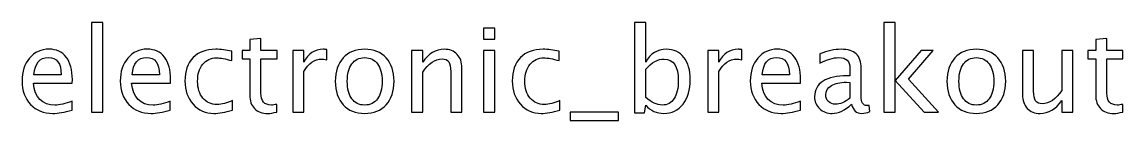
# Model space of a CAD drawing. Header units: centimetres. Extents: x -23.1 to 23.1, y -2.2 to 14.1.
# Drawn here: x -23.12 to -11.07, y 13.08 to 14.15 of the extents above; entities that cross this region are included whole.
import ezdxf

# ---------------------------------------------------------------- set-up
doc = ezdxf.new("R2010")
doc.units = ezdxf.units.CM
doc.header["$MEASUREMENT"] = 0
doc.layers.add('Layer 1', color=7, linetype='Continuous')

msp = doc.modelspace()

# ---------------------------------------------------------------- linework, layer by layer
at = {"layer": 'Layer 1'}
for points, knots in [([(-22.35622, 13.17044), (-22.35622, 13.17044), (-22.35622, 14.14961), (-22.35622, 14.14961), (-22.35622, 14.14961), (-22.35622, 14.14961), (-22.2343, 14.14961), (-22.2343, 14.14961), (-22.2343, 14.14961), (-22.2343, 14.14961), (-22.2343, 13.17044), (-22.2343, 13.17044), (-22.2343, 13.17044), (-22.2343, 13.17044), (-22.35622, 13.17044), (-22.35622, 13.17044)], [0, 0, 0, 0, 0.2, 0.2, 0.2, 0.2, 0.4, 0.4, 0.4, 0.4, 0.6, 0.6, 0.6, 0.6, 1, 1, 1, 1]), ([(-16.41559, 13.16282), (-16.41559, 13.16282), (-16.41559, 14.14961), (-16.41559, 14.14961), (-16.41559, 14.14961), (-16.41559, 14.14961), (-16.29367, 14.14961), (-16.29367, 14.14961), (-16.29367, 14.14961), (-16.29367, 14.14961), (-16.29367, 13.71633), (-16.29367, 13.71633), (-16.29367, 13.71633), (-16.24372, 13.81052), (-16.16857, 13.85751), (-16.06846, 13.85751), (-16.06846, 13.85751), (-15.98739, 13.85751), (-15.92368, 13.82809), (-15.87711, 13.76903), (-15.87711, 13.76903), (-15.83054, 13.70998), (-15.80726, 13.62933), (-15.80726, 13.5271), (-15.80726, 13.5271), (-15.80726, 13.41576), (-15.83372, 13.3258), (-15.88642, 13.25765), (-15.88642, 13.25765), (-15.93913, 13.18928), (-16.00855, 13.1552), (-16.09449, 13.1552), (-16.09449, 13.1552), (-16.17429, 13.1552), (-16.24075, 13.18568), (-16.29367, 13.24685), (-16.29367, 13.24685), (-16.29367, 13.24685), (-16.30849, 13.16282), (-16.30849, 13.16282), (-16.30849, 13.16282), (-16.30849, 13.16282), (-16.41559, 13.16282), (-16.41559, 13.16282)], [0, 0, 0, 0, 0.08333333, 0.08333333, 0.08333333, 0.08333333, 0.16666667, 0.16666667, 0.16666667, 0.16666667, 0.25, 0.25, 0.25, 0.25, 0.33333333, 0.33333333, 0.33333333, 0.33333333, 0.41666667, 0.41666667, 0.41666667, 0.41666667, 0.5, 0.5, 0.5, 0.5, 0.58333333, 0.58333333, 0.58333333, 0.58333333, 0.66666667, 0.66666667, 0.66666667, 0.66666667, 0.75, 0.75, 0.75, 0.75, 0.83333333, 0.83333333, 0.83333333, 0.83333333, 1, 1, 1, 1]), ([(-13.68785, 13.17044), (-13.68785, 13.17044), (-13.68785, 14.14961), (-13.68785, 14.14961), (-13.68785, 14.14961), (-13.68785, 14.14961), (-13.56593, 14.14961), (-13.56593, 14.14961), (-13.56593, 14.14961), (-13.56593, 14.14961), (-13.56593, 13.51694), (-13.56593, 13.51694), (-13.56593, 13.51694), (-13.56593, 13.51694), (-13.28018, 13.84354), (-13.28018, 13.84354), (-13.28018, 13.84354), (-13.28018, 13.84354), (-13.14852, 13.84354), (-13.14852, 13.84354), (-13.14852, 13.84354), (-13.14852, 13.84354), (-13.42157, 13.52943), (-13.42157, 13.52943), (-13.42157, 13.52943), (-13.42157, 13.52943), (-13.09137, 13.17044), (-13.09137, 13.17044), (-13.09137, 13.17044), (-13.09137, 13.17044), (-13.24843, 13.17044), (-13.24843, 13.17044), (-13.24843, 13.17044), (-13.24843, 13.17044), (-13.56593, 13.51567), (-13.56593, 13.51567), (-13.56593, 13.51567), (-13.56593, 13.51567), (-13.56593, 13.17044), (-13.56593, 13.17044), (-13.56593, 13.17044), (-13.56593, 13.17044), (-13.68785, 13.17044), (-13.68785, 13.17044)], [0, 0, 0, 0, 0.08333333, 0.08333333, 0.08333333, 0.08333333, 0.16666667, 0.16666667, 0.16666667, 0.16666667, 0.25, 0.25, 0.25, 0.25, 0.33333333, 0.33333333, 0.33333333, 0.33333333, 0.41666667, 0.41666667, 0.41666667, 0.41666667, 0.5, 0.5, 0.5, 0.5, 0.58333333, 0.58333333, 0.58333333, 0.58333333, 0.66666667, 0.66666667, 0.66666667, 0.66666667, 0.75, 0.75, 0.75, 0.75, 0.83333333, 0.83333333, 0.83333333, 0.83333333, 1, 1, 1, 1]), ([(-20.33015, 13.17065), (-20.36783, 13.16028), (-20.40063, 13.1552), (-20.42836, 13.1552), (-20.42836, 13.1552), (-20.49059, 13.1552), (-20.53906, 13.17298), (-20.57378, 13.20854), (-20.57378, 13.20854), (-20.6087, 13.2441), (-20.62606, 13.29342), (-20.62606, 13.35671), (-20.62606, 13.35671), (-20.62606, 13.35671), (-20.62606, 13.7521), (-20.62606, 13.7521), (-20.62606, 13.7521), (-20.62606, 13.7521), (-20.7103, 13.7521), (-20.7103, 13.7521), (-20.7103, 13.7521), (-20.7103, 13.7521), (-20.7103, 13.84354), (-20.7103, 13.84354), (-20.7103, 13.84354), (-20.7103, 13.84354), (-20.62606, 13.84354), (-20.62606, 13.84354), (-20.62606, 13.84354), (-20.62606, 13.84354), (-20.62606, 13.96525), (-20.62606, 13.96525), (-20.62606, 13.96525), (-20.62606, 13.96525), (-20.50414, 13.97689), (-20.50414, 13.97689), (-20.50414, 13.97689), (-20.50414, 13.97689), (-20.50414, 13.84354), (-20.50414, 13.84354), (-20.50414, 13.84354), (-20.50414, 13.84354), (-20.32761, 13.84354), (-20.32761, 13.84354), (-20.32761, 13.84354), (-20.32761, 13.84354), (-20.32761, 13.7521), (-20.32761, 13.7521), (-20.32761, 13.7521), (-20.32761, 13.7521), (-20.50414, 13.7521), (-20.50414, 13.7521), (-20.50414, 13.7521), (-20.50414, 13.7521), (-20.50414, 13.37872), (-20.50414, 13.37872), (-20.50414, 13.37872), (-20.50414, 13.29067), (-20.46583, 13.24664), (-20.38942, 13.24664), (-20.38942, 13.24664), (-20.37312, 13.24664), (-20.35343, 13.24939), (-20.33015, 13.25468), (-20.33015, 13.25468), (-20.33015, 13.25468), (-20.33015, 13.17065), (-20.33015, 13.17065)], [0, 0, 0, 0, 0.05555556, 0.05555556, 0.05555556, 0.05555556, 0.11111111, 0.11111111, 0.11111111, 0.11111111, 0.16666667, 0.16666667, 0.16666667, 0.16666667, 0.22222222, 0.22222222, 0.22222222, 0.22222222, 0.27777778, 0.27777778, 0.27777778, 0.27777778, 0.33333333, 0.33333333, 0.33333333, 0.33333333, 0.38888889, 0.38888889, 0.38888889, 0.38888889, 0.44444444, 0.44444444, 0.44444444, 0.44444444, 0.5, 0.5, 0.5, 0.5, 0.55555556, 0.55555556, 0.55555556, 0.55555556, 0.61111111, 0.61111111, 0.61111111, 0.61111111, 0.66666667, 0.66666667, 0.66666667, 0.66666667, 0.72222222, 0.72222222, 0.72222222, 0.72222222, 0.77777778, 0.77777778, 0.77777778, 0.77777778, 0.83333333, 0.83333333, 0.83333333, 0.83333333, 0.88888889, 0.88888889, 0.88888889, 0.88888889, 1, 1, 1, 1]), ([(-18.06807, 13.96673), (-18.06807, 13.96673), (-18.06807, 14.08865), (-18.06807, 14.08865), (-18.06807, 14.08865), (-18.06807, 14.08865), (-17.94615, 14.08865), (-17.94615, 14.08865), (-17.94615, 14.08865), (-17.94615, 14.08865), (-17.94615, 13.96673), (-17.94615, 13.96673), (-17.94615, 13.96673), (-17.94615, 13.96673), (-18.06807, 13.96673), (-18.06807, 13.96673)], [0, 0, 0, 0, 0.2, 0.2, 0.2, 0.2, 0.4, 0.4, 0.4, 0.4, 0.6, 0.6, 0.6, 0.6, 1, 1, 1, 1]), ([(-11.07609, 13.17065), (-11.11377, 13.16028), (-11.14657, 13.1552), (-11.1743, 13.1552), (-11.1743, 13.1552), (-11.23653, 13.1552), (-11.285, 13.17298), (-11.31972, 13.20854), (-11.31972, 13.20854), (-11.35464, 13.2441), (-11.372, 13.29342), (-11.372, 13.35671), (-11.372, 13.35671), (-11.372, 13.35671), (-11.372, 13.7521), (-11.372, 13.7521), (-11.372, 13.7521), (-11.372, 13.7521), (-11.45624, 13.7521), (-11.45624, 13.7521), (-11.45624, 13.7521), (-11.45624, 13.7521), (-11.45624, 13.84354), (-11.45624, 13.84354), (-11.45624, 13.84354), (-11.45624, 13.84354), (-11.372, 13.84354), (-11.372, 13.84354), (-11.372, 13.84354), (-11.372, 13.84354), (-11.372, 13.96525), (-11.372, 13.96525), (-11.372, 13.96525), (-11.372, 13.96525), (-11.25008, 13.97689), (-11.25008, 13.97689), (-11.25008, 13.97689), (-11.25008, 13.97689), (-11.25008, 13.84354), (-11.25008, 13.84354), (-11.25008, 13.84354), (-11.25008, 13.84354), (-11.07355, 13.84354), (-11.07355, 13.84354), (-11.07355, 13.84354), (-11.07355, 13.84354), (-11.07355, 13.7521), (-11.07355, 13.7521), (-11.07355, 13.7521), (-11.07355, 13.7521), (-11.25008, 13.7521), (-11.25008, 13.7521), (-11.25008, 13.7521), (-11.25008, 13.7521), (-11.25008, 13.37872), (-11.25008, 13.37872), (-11.25008, 13.37872), (-11.25008, 13.29067), (-11.21177, 13.24664), (-11.13536, 13.24664), (-11.13536, 13.24664), (-11.11906, 13.24664), (-11.09937, 13.24939), (-11.07609, 13.25468), (-11.07609, 13.25468), (-11.07609, 13.25468), (-11.07609, 13.17065), (-11.07609, 13.17065)], [0, 0, 0, 0, 0.05555556, 0.05555556, 0.05555556, 0.05555556, 0.11111111, 0.11111111, 0.11111111, 0.11111111, 0.16666667, 0.16666667, 0.16666667, 0.16666667, 0.22222222, 0.22222222, 0.22222222, 0.22222222, 0.27777778, 0.27777778, 0.27777778, 0.27777778, 0.33333333, 0.33333333, 0.33333333, 0.33333333, 0.38888889, 0.38888889, 0.38888889, 0.38888889, 0.44444444, 0.44444444, 0.44444444, 0.44444444, 0.5, 0.5, 0.5, 0.5, 0.55555556, 0.55555556, 0.55555556, 0.55555556, 0.61111111, 0.61111111, 0.61111111, 0.61111111, 0.66666667, 0.66666667, 0.66666667, 0.66666667, 0.72222222, 0.72222222, 0.72222222, 0.72222222, 0.77777778, 0.77777778, 0.77777778, 0.77777778, 0.83333333, 0.83333333, 0.83333333, 0.83333333, 0.88888889, 0.88888889, 0.88888889, 0.88888889, 1, 1, 1, 1]), ([(-22.56979, 13.19203), (-22.6517, 13.16748), (-22.72177, 13.1552), (-22.78019, 13.1552), (-22.78019, 13.1552), (-22.87988, 13.1552), (-22.96095, 13.18822), (-23.02339, 13.25405), (-23.02339, 13.25405), (-23.08583, 13.31988), (-23.11716, 13.40518), (-23.11716, 13.51017), (-23.11716, 13.51017), (-23.11716, 13.61198), (-23.08964, 13.69559), (-23.0344, 13.76099), (-23.0344, 13.76099), (-22.97915, 13.82618), (-22.90846, 13.85878), (-22.82231, 13.85878), (-22.82231, 13.85878), (-22.74082, 13.85878), (-22.67774, 13.82978), (-22.63329, 13.77179), (-22.63329, 13.77179), (-22.58884, 13.71379), (-22.56661, 13.63166), (-22.56661, 13.52519), (-22.56661, 13.52519), (-22.56661, 13.52519), (-22.56725, 13.48794), (-22.56725, 13.48794), (-22.56725, 13.48794), (-22.56725, 13.48794), (-22.9927, 13.48794), (-22.9927, 13.48794), (-22.9927, 13.48794), (-22.97492, 13.32707), (-22.89639, 13.24664), (-22.75733, 13.24664), (-22.75733, 13.24664), (-22.70631, 13.24664), (-22.64387, 13.26103), (-22.56979, 13.28982), (-22.56979, 13.28982), (-22.56979, 13.28982), (-22.56979, 13.19203), (-22.56979, 13.19203)], [0, 0, 0, 0, 0.07692308, 0.07692308, 0.07692308, 0.07692308, 0.15384615, 0.15384615, 0.15384615, 0.15384615, 0.23076923, 0.23076923, 0.23076923, 0.23076923, 0.30769231, 0.30769231, 0.30769231, 0.30769231, 0.38461538, 0.38461538, 0.38461538, 0.38461538, 0.46153846, 0.46153846, 0.46153846, 0.46153846, 0.53846154, 0.53846154, 0.53846154, 0.53846154, 0.61538462, 0.61538462, 0.61538462, 0.61538462, 0.69230769, 0.69230769, 0.69230769, 0.69230769, 0.76923077, 0.76923077, 0.76923077, 0.76923077, 0.84615385, 0.84615385, 0.84615385, 0.84615385, 1, 1, 1, 1]), ([(-21.49516, 13.19203), (-21.57707, 13.16748), (-21.64714, 13.1552), (-21.70556, 13.1552), (-21.70556, 13.1552), (-21.80525, 13.1552), (-21.88632, 13.18822), (-21.94876, 13.25405), (-21.94876, 13.25405), (-22.0112, 13.31988), (-22.04253, 13.40518), (-22.04253, 13.51017), (-22.04253, 13.51017), (-22.04253, 13.61198), (-22.01501, 13.69559), (-21.95977, 13.76099), (-21.95977, 13.76099), (-21.90452, 13.82618), (-21.83383, 13.85878), (-21.74768, 13.85878), (-21.74768, 13.85878), (-21.66619, 13.85878), (-21.60311, 13.82978), (-21.55866, 13.77179), (-21.55866, 13.77179), (-21.51421, 13.71379), (-21.49198, 13.63166), (-21.49198, 13.52519), (-21.49198, 13.52519), (-21.49198, 13.52519), (-21.49262, 13.48794), (-21.49262, 13.48794), (-21.49262, 13.48794), (-21.49262, 13.48794), (-21.91807, 13.48794), (-21.91807, 13.48794), (-21.91807, 13.48794), (-21.90029, 13.32707), (-21.82176, 13.24664), (-21.6827, 13.24664), (-21.6827, 13.24664), (-21.63168, 13.24664), (-21.56924, 13.26103), (-21.49516, 13.28982), (-21.49516, 13.28982), (-21.49516, 13.28982), (-21.49516, 13.19203), (-21.49516, 13.19203)], [0, 0, 0, 0, 0.07692308, 0.07692308, 0.07692308, 0.07692308, 0.15384615, 0.15384615, 0.15384615, 0.15384615, 0.23076923, 0.23076923, 0.23076923, 0.23076923, 0.30769231, 0.30769231, 0.30769231, 0.30769231, 0.38461538, 0.38461538, 0.38461538, 0.38461538, 0.46153846, 0.46153846, 0.46153846, 0.46153846, 0.53846154, 0.53846154, 0.53846154, 0.53846154, 0.61538462, 0.61538462, 0.61538462, 0.61538462, 0.69230769, 0.69230769, 0.69230769, 0.69230769, 0.76923077, 0.76923077, 0.76923077, 0.76923077, 0.84615385, 0.84615385, 0.84615385, 0.84615385, 1, 1, 1, 1]), ([(-20.81423, 13.19076), (-20.89318, 13.16705), (-20.96134, 13.1552), (-21.0187, 13.1552), (-21.0187, 13.1552), (-21.10972, 13.1552), (-21.18507, 13.18886), (-21.24497, 13.25595), (-21.24497, 13.25595), (-21.30487, 13.32326), (-21.33493, 13.40814), (-21.33493, 13.51038), (-21.33493, 13.51038), (-21.33493, 13.6196), (-21.3053, 13.7049), (-21.24603, 13.76586), (-21.24603, 13.76586), (-21.18676, 13.82703), (-21.104, 13.85751), (-20.99774, 13.85751), (-20.99774, 13.85751), (-20.94546, 13.85751), (-20.88662, 13.85031), (-20.82185, 13.83592), (-20.82185, 13.83592), (-20.82185, 13.83592), (-20.82185, 13.73305), (-20.82185, 13.73305), (-20.82185, 13.73305), (-20.89064, 13.75337), (-20.94673, 13.76353), (-20.98991, 13.76353), (-20.98991, 13.76353), (-21.05257, 13.76353), (-21.10273, 13.74004), (-21.1402, 13.69326), (-21.1402, 13.69326), (-21.17766, 13.64648), (-21.1965, 13.58404), (-21.1965, 13.50614), (-21.1965, 13.50614), (-21.1965, 13.43058), (-21.17703, 13.36962), (-21.13829, 13.32284), (-21.13829, 13.32284), (-21.09956, 13.27627), (-21.04897, 13.25299), (-20.9861, 13.25299), (-20.9861, 13.25299), (-20.93043, 13.25299), (-20.87328, 13.26738), (-20.81423, 13.29617), (-20.81423, 13.29617), (-20.81423, 13.29617), (-20.81423, 13.19076), (-20.81423, 13.19076)], [0, 0, 0, 0, 0.06666667, 0.06666667, 0.06666667, 0.06666667, 0.13333333, 0.13333333, 0.13333333, 0.13333333, 0.2, 0.2, 0.2, 0.2, 0.26666667, 0.26666667, 0.26666667, 0.26666667, 0.33333333, 0.33333333, 0.33333333, 0.33333333, 0.4, 0.4, 0.4, 0.4, 0.46666667, 0.46666667, 0.46666667, 0.46666667, 0.53333333, 0.53333333, 0.53333333, 0.53333333, 0.6, 0.6, 0.6, 0.6, 0.66666667, 0.66666667, 0.66666667, 0.66666667, 0.73333333, 0.73333333, 0.73333333, 0.73333333, 0.8, 0.8, 0.8, 0.8, 0.86666667, 0.86666667, 0.86666667, 0.86666667, 1, 1, 1, 1]), ([(-20.15616, 13.17044), (-20.15616, 13.17044), (-20.15616, 13.84354), (-20.15616, 13.84354), (-20.15616, 13.84354), (-20.15616, 13.84354), (-20.03424, 13.84354), (-20.03424, 13.84354), (-20.03424, 13.84354), (-20.03424, 13.84354), (-20.03424, 13.71633), (-20.03424, 13.71633), (-20.03424, 13.71633), (-19.98577, 13.81052), (-19.91549, 13.85751), (-19.82321, 13.85751), (-19.82321, 13.85751), (-19.81072, 13.85751), (-19.7976, 13.85645), (-19.78405, 13.85434), (-19.78405, 13.85434), (-19.78405, 13.85434), (-19.78405, 13.74025), (-19.78405, 13.74025), (-19.78405, 13.74025), (-19.80522, 13.74723), (-19.82384, 13.75083), (-19.83993, 13.75083), (-19.83993, 13.75083), (-19.9174, 13.75083), (-19.98217, 13.70511), (-20.03424, 13.61346), (-20.03424, 13.61346), (-20.03424, 13.61346), (-20.03424, 13.17044), (-20.03424, 13.17044), (-20.03424, 13.17044), (-20.03424, 13.17044), (-20.15616, 13.17044), (-20.15616, 13.17044)], [0, 0, 0, 0, 0.09090909, 0.09090909, 0.09090909, 0.09090909, 0.18181818, 0.18181818, 0.18181818, 0.18181818, 0.27272727, 0.27272727, 0.27272727, 0.27272727, 0.36363636, 0.36363636, 0.36363636, 0.36363636, 0.45454545, 0.45454545, 0.45454545, 0.45454545, 0.54545455, 0.54545455, 0.54545455, 0.54545455, 0.63636364, 0.63636364, 0.63636364, 0.63636364, 0.72727273, 0.72727273, 0.72727273, 0.72727273, 0.81818182, 0.81818182, 0.81818182, 0.81818182, 1, 1, 1, 1]), ([(-19.36855, 13.1552), (-19.4674, 13.1552), (-19.54571, 13.18674), (-19.60329, 13.24982), (-19.60329, 13.24982), (-19.66107, 13.31289), (-19.68986, 13.39862), (-19.68986, 13.50678), (-19.68986, 13.50678), (-19.68986, 13.61473), (-19.66107, 13.70024), (-19.60329, 13.76311), (-19.60329, 13.76311), (-19.54571, 13.82597), (-19.4674, 13.85751), (-19.36855, 13.85751), (-19.36855, 13.85751), (-19.2697, 13.85751), (-19.19138, 13.82597), (-19.13381, 13.76311), (-19.13381, 13.76311), (-19.07603, 13.70024), (-19.04724, 13.61473), (-19.04724, 13.50678), (-19.04724, 13.50678), (-19.04724, 13.39862), (-19.07603, 13.31289), (-19.13381, 13.24982), (-19.13381, 13.24982), (-19.19138, 13.18674), (-19.2697, 13.1552), (-19.36855, 13.1552)], [0, 0, 0, 0, 0.11111111, 0.11111111, 0.11111111, 0.11111111, 0.22222222, 0.22222222, 0.22222222, 0.22222222, 0.33333333, 0.33333333, 0.33333333, 0.33333333, 0.44444444, 0.44444444, 0.44444444, 0.44444444, 0.55555556, 0.55555556, 0.55555556, 0.55555556, 0.66666667, 0.66666667, 0.66666667, 0.66666667, 0.77777778, 0.77777778, 0.77777778, 0.77777778, 1, 1, 1, 1]), ([(-18.85632, 13.17044), (-18.85632, 13.17044), (-18.85632, 13.84354), (-18.85632, 13.84354), (-18.85632, 13.84354), (-18.85632, 13.84354), (-18.7344, 13.84354), (-18.7344, 13.84354), (-18.7344, 13.84354), (-18.7344, 13.84354), (-18.7344, 13.71633), (-18.7344, 13.71633), (-18.7344, 13.71633), (-18.66984, 13.81052), (-18.59068, 13.85751), (-18.49712, 13.85751), (-18.49712, 13.85751), (-18.43828, 13.85751), (-18.3915, 13.8391), (-18.357, 13.80205), (-18.357, 13.80205), (-18.3225, 13.76522), (-18.30514, 13.71548), (-18.30514, 13.65325), (-18.30514, 13.65325), (-18.30514, 13.65325), (-18.30514, 13.17044), (-18.30514, 13.17044), (-18.30514, 13.17044), (-18.30514, 13.17044), (-18.42706, 13.17044), (-18.42706, 13.17044), (-18.42706, 13.17044), (-18.42706, 13.17044), (-18.42706, 13.61346), (-18.42706, 13.61346), (-18.42706, 13.61346), (-18.42706, 13.66341), (-18.43447, 13.69897), (-18.44907, 13.72014), (-18.44907, 13.72014), (-18.46389, 13.74152), (-18.48823, 13.7521), (-18.52231, 13.7521), (-18.52231, 13.7521), (-18.59724, 13.7521), (-18.66794, 13.70321), (-18.7344, 13.60542), (-18.7344, 13.60542), (-18.7344, 13.60542), (-18.7344, 13.17044), (-18.7344, 13.17044), (-18.7344, 13.17044), (-18.7344, 13.17044), (-18.85632, 13.17044), (-18.85632, 13.17044)], [0, 0, 0, 0, 0.06666667, 0.06666667, 0.06666667, 0.06666667, 0.13333333, 0.13333333, 0.13333333, 0.13333333, 0.2, 0.2, 0.2, 0.2, 0.26666667, 0.26666667, 0.26666667, 0.26666667, 0.33333333, 0.33333333, 0.33333333, 0.33333333, 0.4, 0.4, 0.4, 0.4, 0.46666667, 0.46666667, 0.46666667, 0.46666667, 0.53333333, 0.53333333, 0.53333333, 0.53333333, 0.6, 0.6, 0.6, 0.6, 0.66666667, 0.66666667, 0.66666667, 0.66666667, 0.73333333, 0.73333333, 0.73333333, 0.73333333, 0.8, 0.8, 0.8, 0.8, 0.86666667, 0.86666667, 0.86666667, 0.86666667, 1, 1, 1, 1]), ([(-17.23368, 13.19076), (-17.31263, 13.16705), (-17.38079, 13.1552), (-17.43815, 13.1552), (-17.43815, 13.1552), (-17.52917, 13.1552), (-17.60452, 13.18886), (-17.66442, 13.25595), (-17.66442, 13.25595), (-17.72432, 13.32326), (-17.75438, 13.40814), (-17.75438, 13.51038), (-17.75438, 13.51038), (-17.75438, 13.6196), (-17.72475, 13.7049), (-17.66548, 13.76586), (-17.66548, 13.76586), (-17.60621, 13.82703), (-17.52345, 13.85751), (-17.41719, 13.85751), (-17.41719, 13.85751), (-17.36491, 13.85751), (-17.30607, 13.85031), (-17.2413, 13.83592), (-17.2413, 13.83592), (-17.2413, 13.83592), (-17.2413, 13.73305), (-17.2413, 13.73305), (-17.2413, 13.73305), (-17.31009, 13.75337), (-17.36618, 13.76353), (-17.40936, 13.76353), (-17.40936, 13.76353), (-17.47202, 13.76353), (-17.52218, 13.74004), (-17.55965, 13.69326), (-17.55965, 13.69326), (-17.59711, 13.64648), (-17.61595, 13.58404), (-17.61595, 13.50614), (-17.61595, 13.50614), (-17.61595, 13.43058), (-17.59648, 13.36962), (-17.55774, 13.32284), (-17.55774, 13.32284), (-17.51901, 13.27627), (-17.46842, 13.25299), (-17.40555, 13.25299), (-17.40555, 13.25299), (-17.34988, 13.25299), (-17.29273, 13.26738), (-17.23368, 13.29617), (-17.23368, 13.29617), (-17.23368, 13.29617), (-17.23368, 13.19076), (-17.23368, 13.19076)], [0, 0, 0, 0, 0.06666667, 0.06666667, 0.06666667, 0.06666667, 0.13333333, 0.13333333, 0.13333333, 0.13333333, 0.2, 0.2, 0.2, 0.2, 0.26666667, 0.26666667, 0.26666667, 0.26666667, 0.33333333, 0.33333333, 0.33333333, 0.33333333, 0.4, 0.4, 0.4, 0.4, 0.46666667, 0.46666667, 0.46666667, 0.46666667, 0.53333333, 0.53333333, 0.53333333, 0.53333333, 0.6, 0.6, 0.6, 0.6, 0.66666667, 0.66666667, 0.66666667, 0.66666667, 0.73333333, 0.73333333, 0.73333333, 0.73333333, 0.8, 0.8, 0.8, 0.8, 0.86666667, 0.86666667, 0.86666667, 0.86666667, 1, 1, 1, 1]), ([(-15.61634, 13.17044), (-15.61634, 13.17044), (-15.61634, 13.84354), (-15.61634, 13.84354), (-15.61634, 13.84354), (-15.61634, 13.84354), (-15.49442, 13.84354), (-15.49442, 13.84354), (-15.49442, 13.84354), (-15.49442, 13.84354), (-15.49442, 13.71633), (-15.49442, 13.71633), (-15.49442, 13.71633), (-15.44595, 13.81052), (-15.37567, 13.85751), (-15.28339, 13.85751), (-15.28339, 13.85751), (-15.2709, 13.85751), (-15.25778, 13.85645), (-15.24423, 13.85434), (-15.24423, 13.85434), (-15.24423, 13.85434), (-15.24423, 13.74025), (-15.24423, 13.74025), (-15.24423, 13.74025), (-15.2654, 13.74723), (-15.28402, 13.75083), (-15.30011, 13.75083), (-15.30011, 13.75083), (-15.37758, 13.75083), (-15.44235, 13.70511), (-15.49442, 13.61346), (-15.49442, 13.61346), (-15.49442, 13.61346), (-15.49442, 13.17044), (-15.49442, 13.17044), (-15.49442, 13.17044), (-15.49442, 13.17044), (-15.61634, 13.17044), (-15.61634, 13.17044)], [0, 0, 0, 0, 0.09090909, 0.09090909, 0.09090909, 0.09090909, 0.18181818, 0.18181818, 0.18181818, 0.18181818, 0.27272727, 0.27272727, 0.27272727, 0.27272727, 0.36363636, 0.36363636, 0.36363636, 0.36363636, 0.45454545, 0.45454545, 0.45454545, 0.45454545, 0.54545455, 0.54545455, 0.54545455, 0.54545455, 0.63636364, 0.63636364, 0.63636364, 0.63636364, 0.72727273, 0.72727273, 0.72727273, 0.72727273, 0.81818182, 0.81818182, 0.81818182, 0.81818182, 1, 1, 1, 1]), ([(-14.60267, 13.19203), (-14.68458, 13.16748), (-14.75465, 13.1552), (-14.81307, 13.1552), (-14.81307, 13.1552), (-14.91276, 13.1552), (-14.99383, 13.18822), (-15.05627, 13.25405), (-15.05627, 13.25405), (-15.11871, 13.31988), (-15.15004, 13.40518), (-15.15004, 13.51017), (-15.15004, 13.51017), (-15.15004, 13.61198), (-15.12252, 13.69559), (-15.06728, 13.76099), (-15.06728, 13.76099), (-15.01203, 13.82618), (-14.94134, 13.85878), (-14.85519, 13.85878), (-14.85519, 13.85878), (-14.7737, 13.85878), (-14.71062, 13.82978), (-14.66617, 13.77179), (-14.66617, 13.77179), (-14.62172, 13.71379), (-14.59949, 13.63166), (-14.59949, 13.52519), (-14.59949, 13.52519), (-14.59949, 13.52519), (-14.60013, 13.48794), (-14.60013, 13.48794), (-14.60013, 13.48794), (-14.60013, 13.48794), (-15.02558, 13.48794), (-15.02558, 13.48794), (-15.02558, 13.48794), (-15.0078, 13.32707), (-14.92927, 13.24664), (-14.79021, 13.24664), (-14.79021, 13.24664), (-14.73919, 13.24664), (-14.67675, 13.26103), (-14.60267, 13.28982), (-14.60267, 13.28982), (-14.60267, 13.28982), (-14.60267, 13.19203), (-14.60267, 13.19203)], [0, 0, 0, 0, 0.07692308, 0.07692308, 0.07692308, 0.07692308, 0.15384615, 0.15384615, 0.15384615, 0.15384615, 0.23076923, 0.23076923, 0.23076923, 0.23076923, 0.30769231, 0.30769231, 0.30769231, 0.30769231, 0.38461538, 0.38461538, 0.38461538, 0.38461538, 0.46153846, 0.46153846, 0.46153846, 0.46153846, 0.53846154, 0.53846154, 0.53846154, 0.53846154, 0.61538462, 0.61538462, 0.61538462, 0.61538462, 0.69230769, 0.69230769, 0.69230769, 0.69230769, 0.76923077, 0.76923077, 0.76923077, 0.76923077, 0.84615385, 0.84615385, 0.84615385, 0.84615385, 1, 1, 1, 1]), ([(-14.04218, 13.25617), (-14.11541, 13.18886), (-14.1859, 13.1552), (-14.25363, 13.1552), (-14.25363, 13.1552), (-14.3093, 13.1552), (-14.35566, 13.17256), (-14.39227, 13.20748), (-14.39227, 13.20748), (-14.4291, 13.24241), (-14.44752, 13.28643), (-14.44752, 13.33956), (-14.44752, 13.33956), (-14.44752, 13.41301), (-14.41662, 13.46953), (-14.35481, 13.5089), (-14.35481, 13.5089), (-14.293, 13.54827), (-14.20431, 13.56795), (-14.08874, 13.56795), (-14.08874, 13.56795), (-14.08874, 13.56795), (-14.06017, 13.56795), (-14.06017, 13.56795), (-14.06017, 13.56795), (-14.06017, 13.56795), (-14.06017, 13.64902), (-14.06017, 13.64902), (-14.06017, 13.64902), (-14.06017, 13.72712), (-14.10081, 13.76607), (-14.1823, 13.76607), (-14.1823, 13.76607), (-14.24538, 13.76607), (-14.31438, 13.74617), (-14.3891, 13.70638), (-14.3891, 13.70638), (-14.3891, 13.70638), (-14.3891, 13.80671), (-14.3891, 13.80671), (-14.3891, 13.80671), (-14.30697, 13.84058), (-14.2295, 13.85751), (-14.1569, 13.85751), (-14.1569, 13.85751), (-14.08218, 13.85751), (-14.02694, 13.84058), (-13.99159, 13.8065), (-13.99159, 13.8065), (-13.95603, 13.77242), (-13.93825, 13.71993), (-13.93825, 13.64902), (-13.93825, 13.64902), (-13.93825, 13.64902), (-13.93825, 13.34485), (-13.93825, 13.34485), (-13.93825, 13.34485), (-13.93825, 13.27522), (-13.91687, 13.24029), (-13.8739, 13.24029), (-13.8739, 13.24029), (-13.86861, 13.24029), (-13.86078, 13.24114), (-13.85041, 13.24283), (-13.85041, 13.24283), (-13.85041, 13.24283), (-13.84173, 13.1751), (-13.84173, 13.1751), (-13.84173, 13.1751), (-13.86946, 13.16176), (-13.89994, 13.1552), (-13.93338, 13.1552), (-13.93338, 13.1552), (-13.99032, 13.1552), (-14.02651, 13.18886), (-14.04218, 13.25617)], [0, 0, 0, 0, 0.05, 0.05, 0.05, 0.05, 0.1, 0.1, 0.1, 0.1, 0.15, 0.15, 0.15, 0.15, 0.2, 0.2, 0.2, 0.2, 0.25, 0.25, 0.25, 0.25, 0.3, 0.3, 0.3, 0.3, 0.35, 0.35, 0.35, 0.35, 0.4, 0.4, 0.4, 0.4, 0.45, 0.45, 0.45, 0.45, 0.5, 0.5, 0.5, 0.5, 0.55, 0.55, 0.55, 0.55, 0.6, 0.6, 0.6, 0.6, 0.65, 0.65, 0.65, 0.65, 0.7, 0.7, 0.7, 0.7, 0.75, 0.75, 0.75, 0.75, 0.8, 0.8, 0.8, 0.8, 0.85, 0.85, 0.85, 0.85, 0.9, 0.9, 0.9, 0.9, 1, 1, 1, 1]), ([(-12.67756, 13.1552), (-12.77641, 13.1552), (-12.85472, 13.18674), (-12.9123, 13.24982), (-12.9123, 13.24982), (-12.97008, 13.31289), (-12.99887, 13.39862), (-12.99887, 13.50678), (-12.99887, 13.50678), (-12.99887, 13.61473), (-12.97008, 13.70024), (-12.9123, 13.76311), (-12.9123, 13.76311), (-12.85472, 13.82597), (-12.77641, 13.85751), (-12.67756, 13.85751), (-12.67756, 13.85751), (-12.57871, 13.85751), (-12.50039, 13.82597), (-12.44282, 13.76311), (-12.44282, 13.76311), (-12.38504, 13.70024), (-12.35625, 13.61473), (-12.35625, 13.50678), (-12.35625, 13.50678), (-12.35625, 13.39862), (-12.38504, 13.31289), (-12.44282, 13.24982), (-12.44282, 13.24982), (-12.50039, 13.18674), (-12.57871, 13.1552), (-12.67756, 13.1552)], [0, 0, 0, 0, 0.11111111, 0.11111111, 0.11111111, 0.11111111, 0.22222222, 0.22222222, 0.22222222, 0.22222222, 0.33333333, 0.33333333, 0.33333333, 0.33333333, 0.44444444, 0.44444444, 0.44444444, 0.44444444, 0.55555556, 0.55555556, 0.55555556, 0.55555556, 0.66666667, 0.66666667, 0.66666667, 0.66666667, 0.77777778, 0.77777778, 0.77777778, 0.77777778, 1, 1, 1, 1]), ([(-22.98635, 13.57938), (-22.98635, 13.57938), (-22.68917, 13.57938), (-22.68917, 13.57938), (-22.68917, 13.57938), (-22.68917, 13.70469), (-22.73595, 13.76734), (-22.82929, 13.76734), (-22.82929, 13.76734), (-22.92327, 13.76734), (-22.97555, 13.70469), (-22.98635, 13.57938)], [0, 0, 0, 0, 0.25, 0.25, 0.25, 0.25, 0.5, 0.5, 0.5, 0.5, 1, 1, 1, 1]), ([(-21.91172, 13.57938), (-21.91172, 13.57938), (-21.61454, 13.57938), (-21.61454, 13.57938), (-21.61454, 13.57938), (-21.61454, 13.70469), (-21.66132, 13.76734), (-21.75466, 13.76734), (-21.75466, 13.76734), (-21.84864, 13.76734), (-21.90092, 13.70469), (-21.91172, 13.57938)], [0, 0, 0, 0, 0.25, 0.25, 0.25, 0.25, 0.5, 0.5, 0.5, 0.5, 1, 1, 1, 1]), ([(-19.36876, 13.24664), (-19.30844, 13.24664), (-19.26145, 13.26929), (-19.228, 13.3148), (-19.228, 13.3148), (-19.19477, 13.36009), (-19.17805, 13.42423), (-19.17805, 13.50678), (-19.17805, 13.50678), (-19.17805, 13.58912), (-19.19477, 13.65304), (-19.228, 13.69834), (-19.228, 13.69834), (-19.26145, 13.74342), (-19.30844, 13.76607), (-19.36876, 13.76607), (-19.36876, 13.76607), (-19.4293, 13.76607), (-19.47629, 13.74342), (-19.50931, 13.69834), (-19.50931, 13.69834), (-19.54254, 13.65304), (-19.55905, 13.58912), (-19.55905, 13.50678), (-19.55905, 13.50678), (-19.55905, 13.42423), (-19.54254, 13.36009), (-19.50931, 13.3148), (-19.50931, 13.3148), (-19.47629, 13.26929), (-19.4293, 13.24664), (-19.36876, 13.24664)], [0, 0, 0, 0, 0.11111111, 0.11111111, 0.11111111, 0.11111111, 0.22222222, 0.22222222, 0.22222222, 0.22222222, 0.33333333, 0.33333333, 0.33333333, 0.33333333, 0.44444444, 0.44444444, 0.44444444, 0.44444444, 0.55555556, 0.55555556, 0.55555556, 0.55555556, 0.66666667, 0.66666667, 0.66666667, 0.66666667, 0.77777778, 0.77777778, 0.77777778, 0.77777778, 1, 1, 1, 1]), ([(-18.06807, 13.17044), (-18.06807, 13.17044), (-18.06807, 13.84354), (-18.06807, 13.84354), (-18.06807, 13.84354), (-18.06807, 13.84354), (-17.94615, 13.84354), (-17.94615, 13.84354), (-17.94615, 13.84354), (-17.94615, 13.84354), (-17.94615, 13.17044), (-17.94615, 13.17044), (-17.94615, 13.17044), (-17.94615, 13.17044), (-18.06807, 13.17044), (-18.06807, 13.17044)], [0, 0, 0, 0, 0.2, 0.2, 0.2, 0.2, 0.4, 0.4, 0.4, 0.4, 0.6, 0.6, 0.6, 0.6, 1, 1, 1, 1]), ([(-16.29367, 13.33088), (-16.2308, 13.27479), (-16.1709, 13.24664), (-16.11396, 13.24664), (-16.11396, 13.24664), (-16.05787, 13.24664), (-16.01448, 13.27014), (-15.984, 13.31691), (-15.984, 13.31691), (-15.95331, 13.36369), (-15.93807, 13.42952), (-15.93807, 13.51461), (-15.93807, 13.51461), (-15.93807, 13.67209), (-15.99014, 13.75083), (-16.09428, 13.75083), (-16.09428, 13.75083), (-16.16244, 13.75083), (-16.2289, 13.714), (-16.29367, 13.64013), (-16.29367, 13.64013), (-16.29367, 13.64013), (-16.29367, 13.33088), (-16.29367, 13.33088)], [0, 0, 0, 0, 0.14285714, 0.14285714, 0.14285714, 0.14285714, 0.28571429, 0.28571429, 0.28571429, 0.28571429, 0.42857143, 0.42857143, 0.42857143, 0.42857143, 0.57142857, 0.57142857, 0.57142857, 0.57142857, 0.71428571, 0.71428571, 0.71428571, 0.71428571, 1, 1, 1, 1]), ([(-15.01923, 13.57938), (-15.01923, 13.57938), (-14.72205, 13.57938), (-14.72205, 13.57938), (-14.72205, 13.57938), (-14.72205, 13.70469), (-14.76883, 13.76734), (-14.86217, 13.76734), (-14.86217, 13.76734), (-14.95615, 13.76734), (-15.00843, 13.70469), (-15.01923, 13.57938)], [0, 0, 0, 0, 0.25, 0.25, 0.25, 0.25, 0.5, 0.5, 0.5, 0.5, 1, 1, 1, 1]), ([(-12.67777, 13.24664), (-12.61745, 13.24664), (-12.57046, 13.26929), (-12.53701, 13.3148), (-12.53701, 13.3148), (-12.50378, 13.36009), (-12.48706, 13.42423), (-12.48706, 13.50678), (-12.48706, 13.50678), (-12.48706, 13.58912), (-12.50378, 13.65304), (-12.53701, 13.69834), (-12.53701, 13.69834), (-12.57046, 13.74342), (-12.61745, 13.76607), (-12.67777, 13.76607), (-12.67777, 13.76607), (-12.73831, 13.76607), (-12.7853, 13.74342), (-12.81832, 13.69834), (-12.81832, 13.69834), (-12.85155, 13.65304), (-12.86806, 13.58912), (-12.86806, 13.50678), (-12.86806, 13.50678), (-12.86806, 13.42423), (-12.85155, 13.36009), (-12.81832, 13.3148), (-12.81832, 13.3148), (-12.7853, 13.26929), (-12.73831, 13.24664), (-12.67777, 13.24664)], [0, 0, 0, 0, 0.11111111, 0.11111111, 0.11111111, 0.11111111, 0.22222222, 0.22222222, 0.22222222, 0.22222222, 0.33333333, 0.33333333, 0.33333333, 0.33333333, 0.44444444, 0.44444444, 0.44444444, 0.44444444, 0.55555556, 0.55555556, 0.55555556, 0.55555556, 0.66666667, 0.66666667, 0.66666667, 0.66666667, 0.77777778, 0.77777778, 0.77777778, 0.77777778, 1, 1, 1, 1]), ([(-11.74369, 13.17044), (-11.74369, 13.17044), (-11.74369, 13.29702), (-11.74369, 13.29702), (-11.74369, 13.29702), (-11.80867, 13.2024), (-11.88762, 13.1552), (-11.98033, 13.1552), (-11.98033, 13.1552), (-12.03918, 13.1552), (-12.08595, 13.17362), (-12.12067, 13.21066), (-12.12067, 13.21066), (-12.15559, 13.2477), (-12.17295, 13.29744), (-12.17295, 13.36031), (-12.17295, 13.36031), (-12.17295, 13.36031), (-12.17295, 13.84354), (-12.17295, 13.84354), (-12.17295, 13.84354), (-12.17295, 13.84354), (-12.05103, 13.84354), (-12.05103, 13.84354), (-12.05103, 13.84354), (-12.05103, 13.84354), (-12.05103, 13.4001), (-12.05103, 13.4001), (-12.05103, 13.4001), (-12.05103, 13.34951), (-12.04362, 13.31374), (-12.02902, 13.29257), (-12.02902, 13.29257), (-12.0142, 13.27119), (-11.98965, 13.26061), (-11.95514, 13.26061), (-11.95514, 13.26061), (-11.88064, 13.26061), (-11.80994, 13.30951), (-11.74369, 13.40751), (-11.74369, 13.40751), (-11.74369, 13.40751), (-11.74369, 13.84354), (-11.74369, 13.84354), (-11.74369, 13.84354), (-11.74369, 13.84354), (-11.62177, 13.84354), (-11.62177, 13.84354), (-11.62177, 13.84354), (-11.62177, 13.84354), (-11.62177, 13.17044), (-11.62177, 13.17044), (-11.62177, 13.17044), (-11.62177, 13.17044), (-11.74369, 13.17044), (-11.74369, 13.17044)], [0, 0, 0, 0, 0.06666667, 0.06666667, 0.06666667, 0.06666667, 0.13333333, 0.13333333, 0.13333333, 0.13333333, 0.2, 0.2, 0.2, 0.2, 0.26666667, 0.26666667, 0.26666667, 0.26666667, 0.33333333, 0.33333333, 0.33333333, 0.33333333, 0.4, 0.4, 0.4, 0.4, 0.46666667, 0.46666667, 0.46666667, 0.46666667, 0.53333333, 0.53333333, 0.53333333, 0.53333333, 0.6, 0.6, 0.6, 0.6, 0.66666667, 0.66666667, 0.66666667, 0.66666667, 0.73333333, 0.73333333, 0.73333333, 0.73333333, 0.8, 0.8, 0.8, 0.8, 0.86666667, 0.86666667, 0.86666667, 0.86666667, 1, 1, 1, 1]), ([(-14.06017, 13.32263), (-14.06017, 13.32263), (-14.06017, 13.49556), (-14.06017, 13.49556), (-14.06017, 13.49556), (-14.06017, 13.49556), (-14.09933, 13.49683), (-14.09933, 13.49683), (-14.09933, 13.49683), (-14.16706, 13.49683), (-14.22167, 13.48434), (-14.26337, 13.45937), (-14.26337, 13.45937), (-14.30486, 13.43418), (-14.3256, 13.40095), (-14.3256, 13.35946), (-14.3256, 13.35946), (-14.3256, 13.33046), (-14.31523, 13.30591), (-14.2947, 13.2858), (-14.2947, 13.2858), (-14.27395, 13.26569), (-14.24876, 13.25553), (-14.21892, 13.25553), (-14.21892, 13.25553), (-14.16812, 13.25553), (-14.1152, 13.27797), (-14.06017, 13.32263)], [0, 0, 0, 0, 0.125, 0.125, 0.125, 0.125, 0.25, 0.25, 0.25, 0.25, 0.375, 0.375, 0.375, 0.375, 0.5, 0.5, 0.5, 0.5, 0.625, 0.625, 0.625, 0.625, 0.75, 0.75, 0.75, 0.75, 1, 1, 1, 1]), ([(-17.11917, 13.079), (-17.11917, 13.079), (-17.11917, 13.17044), (-17.11917, 13.17044), (-17.11917, 13.17044), (-17.11917, 13.17044), (-16.59085, 13.17044), (-16.59085, 13.17044), (-16.59085, 13.17044), (-16.59085, 13.17044), (-16.59085, 13.079), (-16.59085, 13.079), (-16.59085, 13.079), (-16.59085, 13.079), (-17.11917, 13.079), (-17.11917, 13.079)], [0, 0, 0, 0, 0.2, 0.2, 0.2, 0.2, 0.4, 0.4, 0.4, 0.4, 0.6, 0.6, 0.6, 0.6, 1, 1, 1, 1])]:
    msp.add_open_spline(points, degree=3, knots=knots, dxfattribs=at)

doc.saveas('drawing.dxf')
